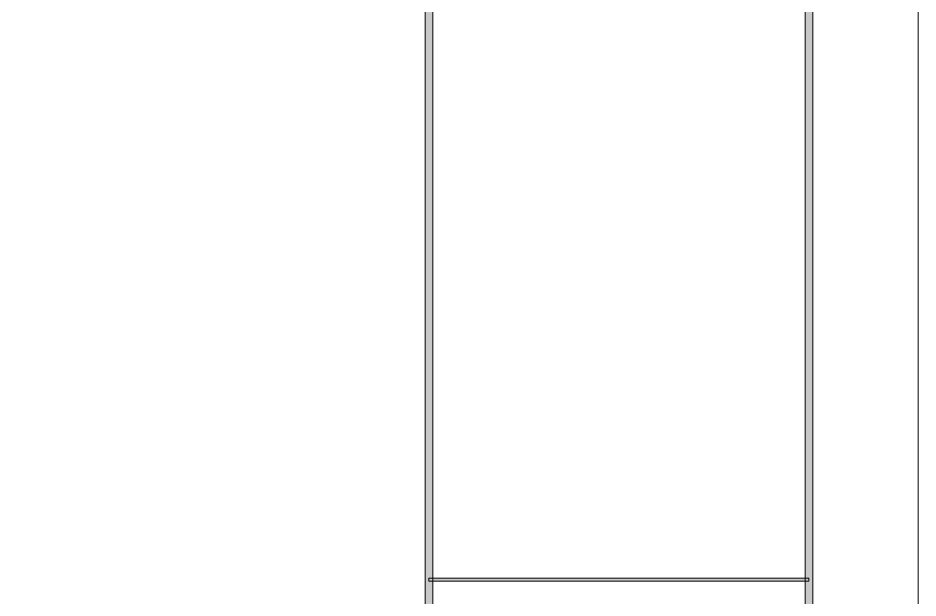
# Model space of a CAD drawing. Header units: millimetres. Extents: x 0 to 586, y 0 to 414.
# Drawn here: x 504.2 to 585.6, y 205 to 257.4 of the extents above; entities that cross this region are included whole.
import ezdxf

# ---------------------------------------------------------------- set-up
doc = ezdxf.new("R2010")
doc.units = ezdxf.units.MM

msp = doc.modelspace()

# ---------------------------------------------------------------- hatches: boundary and pattern name
h = msp.add_hatch(color=0)
h.dxf.hatch_style = 2
h.paths.add_polyline_path([(541.736139, 9.860139), (541.048222, 9.860139), (541.048222, 404.223361), (541.736139, 404.223361)])
h = msp.add_hatch(color=0)
h.dxf.hatch_style = 2
h.paths.add_polyline_path([(576.117861, 9.514417), (575.429944, 10.205861), (575.429944, 403.877639), (576.117861, 404.569083)])
h = msp.add_hatch(color=0)
h.dxf.hatch_style = 2
h.paths.add_polyline_path([(541.390417, 206.466722), (541.390417, 206.763056), (575.772139, 206.763056), (575.772139, 206.466722)])

# ---------------------------------------------------------------- linework, layer by layer
at = {"color": 0, "lineweight": 0}
for points in [[(0, 0), (585.632278, 0), (585.632278, 414.0835), (0, 414.0835)], [(541.736139, 9.860139), (541.048222, 9.860139), (541.048222, 404.223361), (541.736139, 404.223361)], [(576.117861, 9.514417), (575.429944, 10.205861), (575.429944, 403.877639), (576.117861, 404.569083)], [(541.390417, 206.466722), (541.390417, 206.763056), (575.772139, 206.763056), (575.772139, 206.466722)]]:
    msp.add_lwpolyline(points, close=True, dxfattribs=at)

doc.saveas('drawing.dxf')
